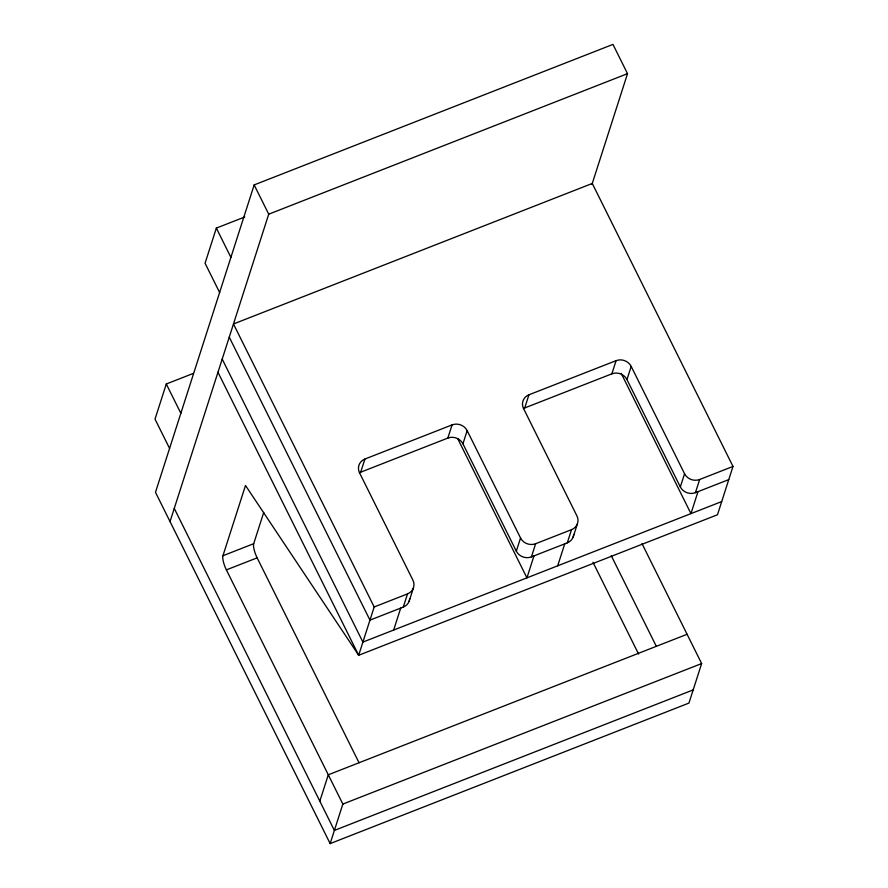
<?xml version="1.0" encoding="UTF-8"?>
<svg xmlns="http://www.w3.org/2000/svg" width="888" height="888" viewBox="0 0 888 888"><rect width="100%" height="100%" fill="white"/><g stroke="black" fill="none" stroke-linecap="round" stroke-linejoin="round"><path stroke-width="1.33" d="M193.395 373.382L166.289 383.993L155.012 419.125L169.575 448.396M244.744 216.983L216.35 228.094L205.061 263.225L219.625 292.507M591.941 184.493L627.516 73.671L612.964 44.4L254.168 184.915L155.478 492.307L330.147 843.6L688.944 703.085L701.642 663.558L642.002 543.623M170.03 521.589L268.72 214.186L254.168 184.915M330.147 843.6L342.846 804.073L226.385 569.885A11.433 3.064 68.6 0 1 222.944 555.733L245.499 485.47L358.674 655.266L717.482 514.751L732.989 466.444L592.274 183.461L233.477 323.976L374.192 606.959L358.674 655.266L217.971 372.283M359.041 762.759L257.143 557.842A11.433 3.064 68.6 0 1 253.702 543.689L263.725 512.465M359.407 472.805A11.433 10.456 17.8 0 1 360.695 472.194L364.924 459.029L452.07 424.897A11.433 10.456 17.8 0 1 467.166 430.647L520.546 537.984A11.433 10.456 17.8 0 0 535.642 543.722L571.528 529.67A11.433 10.456 17.8 0 0 576.923 515.906L523.554 408.558A11.433 10.456 17.8 0 1 528.948 394.794L616.083 360.661A11.433 10.456 17.8 0 1 631.19 366.411L684.57 473.748A11.433 10.456 17.8 0 0 699.666 479.487L732.989 466.444M319.824 801.154L328.283 774.802L687.079 634.287M360.695 472.194L447.841 438.073L452.07 424.897M393.661 630.047L400.71 608.091M229.248 337.151L369.963 620.135L403.274 607.081L407.503 593.905A11.433 10.456 17.8 0 0 412.909 580.142L359.529 472.793A11.433 10.456 17.8 0 1 364.924 459.029M409.102 601.387L413.331 588.211M573.748 534.487A11.433 10.456 17.8 0 1 567.299 542.846L531.413 556.898A11.433 10.456 17.8 0 1 516.317 551.159L462.937 443.822L467.166 430.647M523.421 408.569A11.433 10.456 17.8 0 1 524.719 407.958L528.948 394.794M516.317 551.159L520.546 537.984M531.413 556.898L535.642 543.722M533.977 555.899L526.928 577.855L457.808 438.839M524.719 407.958L611.854 373.837L616.083 360.661M557.686 565.811L564.735 543.856M567.299 542.846L571.528 529.67M573.126 537.151L577.355 523.976M728.759 479.62L695.437 492.662A11.433 10.456 17.8 0 1 680.33 486.924L626.961 379.587L631.19 366.411M680.33 486.924L684.57 473.748M695.437 492.662L699.666 479.487M698.001 491.663L690.953 513.619L621.212 373.371M268.72 214.186L627.516 73.671M222.944 555.733L253.702 543.689M226.385 569.885L257.143 557.842M374.192 606.959L407.503 593.905M721.711 501.576L362.903 642.091L222.2 359.107M342.846 804.073L701.642 663.558M693.173 689.909L334.376 830.424L174.259 508.413M611.244 555.666L656.332 646.331M592.973 562.282L638.616 654.079M216.35 228.094L230.902 257.376M166.289 383.993L180.852 413.264M611.854 373.837A11.433 10.456 17.8 0 1 626.961 379.587M409.723 598.723A11.433 10.456 17.8 0 1 403.274 607.081M447.841 438.073A11.433 10.456 17.8 0 1 462.937 443.822"/></g></svg>
